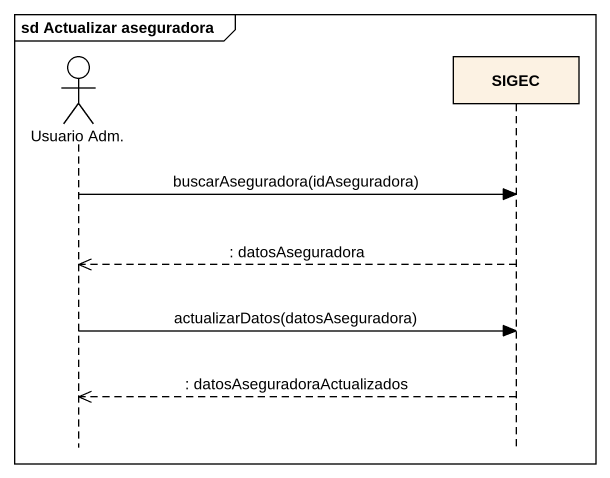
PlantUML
@startuml
mainframe sd Actualizar aseguradora
hide footbox
actor "Usuario Adm." as Usuario_Adm
participant SIGEC

Usuario_Adm -> SIGEC : buscarAseguradora(idAseguradora)
SIGEC -->> Usuario_Adm : : datosAseguradora
Usuario_Adm -> SIGEC : actualizarDatos(datosAseguradora)
SIGEC -->> Usuario_Adm : : datosAseguradoraActualizados
@enduml
